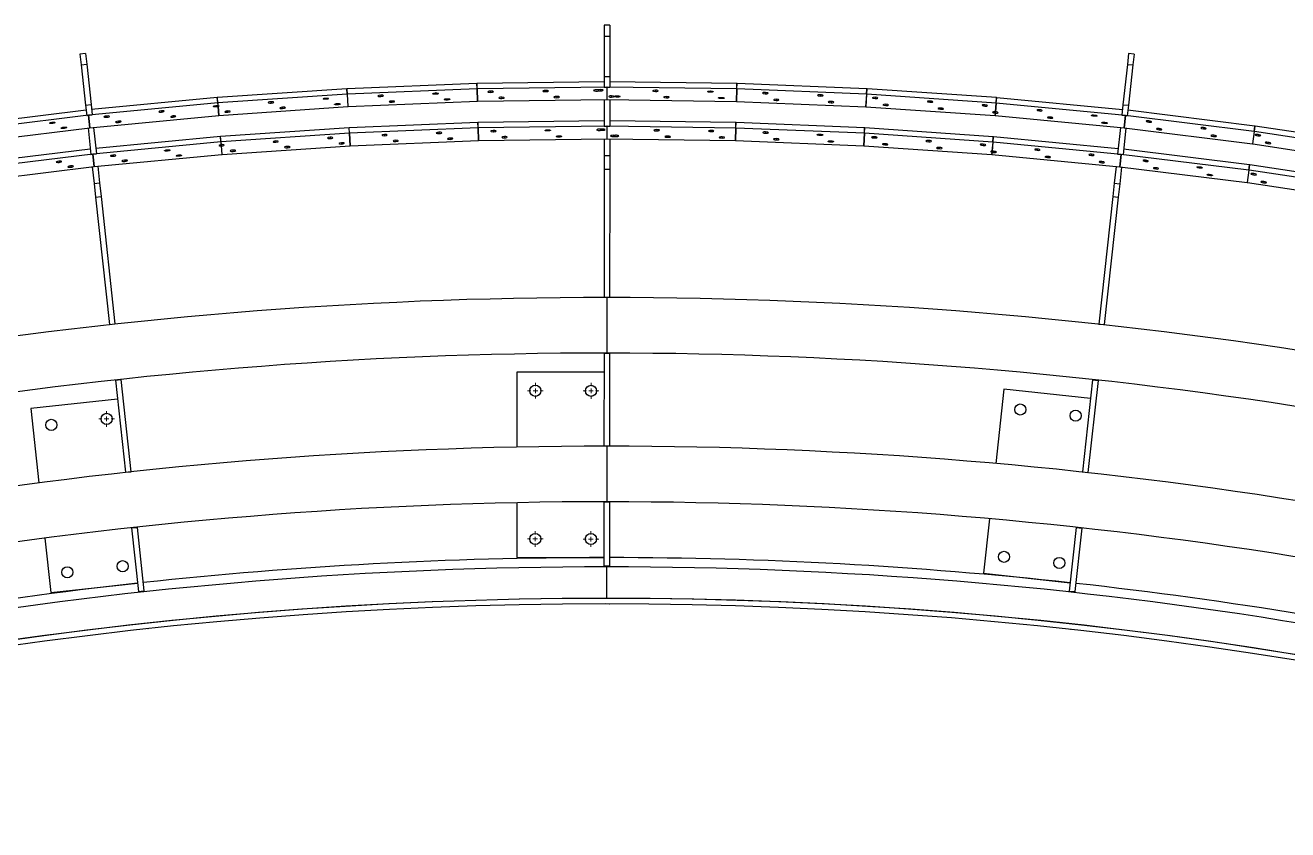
# Model space of a CAD drawing. Header units: millimetres. Extents: x 5046 to 103012, y -15969 to 47766.
# Drawn here: x 72646 to 73327, y 22147 to 22582 of the extents above; entities that cross this region are included whole.
import ezdxf

# ---------------------------------------------------------------- set-up
doc = ezdxf.new("R2010")
doc.units = ezdxf.units.MM
doc.layers.get('0').update_dxf_attribs({"lineweight": 0})

# ---------------------------------------------------------------- blocks, each defined once
blk = doc.blocks.new('SW_CENTERMARKSYMBOL_22')
at = {"color": 0, "linetype": 'Continuous', "lineweight": 18}
for p, q in [((-0.25, 0), (-0.425, 0)), ((0, 0), (-0.125, 0)), ((0, 0.25), (0, 0.425)), ((0, 0), (0, 0.125)), ((0, 0), (0, -0.125)), ((0, 0), (0.125, 0)), ((0.25, 0), (0.425, 0)), ((0, -0.25), (0, -0.425))]:
    blk.add_line(p, q, dxfattribs=at)
blk = doc.blocks.new('SW_CENTERMARKSYMBOL_23')
at = {"color": 0, "linetype": 'Continuous', "lineweight": 18}
for p, q in [((-0.25, 0), (-0.425, 0)), ((0, 0), (-0.125, 0)), ((0, 0.25), (0, 0.425)), ((0, 0), (0, 0.125)), ((0, 0), (0, -0.125)), ((0, 0), (0.125, 0)), ((0.25, 0), (0.425, 0)), ((0, -0.25), (0, -0.425))]:
    blk.add_line(p, q, dxfattribs=at)
blk = doc.blocks.new('SW_CENTERMARKSYMBOL_24')
at = {"color": 0, "linetype": 'Continuous', "lineweight": 18}
for p, q in [((-0.25, 0), (-0.425, 0)), ((0, 0), (-0.125, 0)), ((0, 0.25), (0, 0.425)), ((0, 0), (0, 0.125)), ((0, 0), (0, -0.125)), ((0, 0), (0.125, 0)), ((0.25, 0), (0.425, 0)), ((0, -0.25), (0, -0.425))]:
    blk.add_line(p, q, dxfattribs=at)
blk = doc.blocks.new('SW_CENTERMARKSYMBOL_25')
at = {"color": 0, "linetype": 'Continuous', "lineweight": 18}
for p, q in [((-0.25, 0), (-0.425, 0)), ((0, 0), (-0.125, 0)), ((0, 0.25), (0, 0.425)), ((0, 0), (0, 0.125)), ((0, 0), (0, -0.125)), ((0, 0), (0.125, 0)), ((0.25, 0), (0.425, 0)), ((0, -0.25), (0, -0.425))]:
    blk.add_line(p, q, dxfattribs=at)
blk = doc.blocks.new('SW_CENTERMARKSYMBOL_26')
at = {"color": 0, "linetype": 'Continuous', "lineweight": 18}
for p, q in [((-0.25, 0), (-0.425, 0)), ((0, 0), (-0.125, 0)), ((0, 0.25), (0, 0.425)), ((0, 0), (0, 0.125)), ((0, 0), (0, -0.125)), ((0, 0), (0.125, 0)), ((0.25, 0), (0.425, 0)), ((0, -0.25), (0, -0.425))]:
    blk.add_line(p, q, dxfattribs=at)
blk = doc.blocks.new('B_01')
at = {"color": 7, "linetype": 'Continuous', "lineweight": 25}
for p, q in [((71.776, 39.595), (71.774, 37.403)), ((72.076, 40.177), (71.776, 40.177)), ((71.776, 40.177), (71.776, 39.595)), ((71.776, 39.595), (72.076, 39.595)), ((72.076, 39.595), (72.074, 37.403)), ((72.076, 40.177), (72.076, 39.595)), ((43.795, 38.656), (43.497, 38.623)), ((43.497, 38.623), (43.56, 38.045)), ((43.795, 38.656), (43.858, 38.078)), ((100.056, 38.644), (99.993, 38.067)), ((100.355, 38.611), (100.056, 38.644)), ((100.355, 38.611), (100.291, 38.034)), ((43.56, 38.045), (43.858, 38.078)), ((43.56, 38.045), (43.796, 35.866)), ((43.858, 38.078), (44.095, 35.898)), ((99.993, 38.067), (99.752, 35.887)), ((99.993, 38.067), (100.291, 38.034)), ((100.291, 38.034), (100.051, 35.855)), ((64.904, 37.038), (57.91, 36.753)), ((64.916, 36.746), (64.904, 37.038)), ((71.774, 37.131), (64.918, 37.039)), ((64.922, 36.746), (64.918, 37.039)), ((71.92, 36.841), (64.922, 36.746)), ((71.774, 37.403), (71.773, 36.841)), ((71.773, 36.841), (72.073, 36.841)), ((71.774, 37.403), (72.074, 37.403)), ((71.92, 36.841), (71.92, 36.841)), ((71.92, 36.841), (71.92, 36.166)), ((78.925, 36.744), (71.926, 36.841)), ((71.926, 36.841), (71.926, 36.841)), ((71.926, 36.166), (71.926, 36.841)), ((72.074, 37.403), (72.073, 36.841)), ((78.929, 37.036), (72.074, 37.131)), ((78.925, 36.744), (78.929, 37.036)), ((78.931, 36.743), (78.943, 37.036)), ((85.936, 36.748), (78.943, 37.036)), ((50.899, 36.275), (44.124, 35.627)), ((50.927, 35.984), (50.899, 36.275)), ((57.896, 36.752), (50.913, 36.276)), ((50.933, 35.985), (50.913, 36.276)), ((57.916, 36.461), (50.933, 35.985)), ((56.755, 36.247), (56.76, 36.179)), ((56.756, 36.247), (56.76, 36.18)), ((57.916, 36.461), (57.896, 36.752)), ((57.922, 36.461), (57.91, 36.753)), ((57.916, 36.461), (57.952, 35.787)), ((64.916, 36.746), (57.922, 36.461)), ((57.958, 35.787), (57.922, 36.461)), ((59.714, 36.4), (59.716, 36.332)), ((59.716, 36.4), (59.72, 36.4)), ((59.72, 36.332), (59.716, 36.332)), ((59.718, 36.399), (59.72, 36.332)), ((62.684, 36.521), (62.686, 36.453)), ((62.684, 36.52), (62.687, 36.453)), ((63.293, 36.208), (63.296, 36.14)), ((63.294, 36.207), (63.296, 36.141)), ((64.916, 36.746), (64.934, 36.071)), ((64.94, 36.072), (64.922, 36.746)), ((64.94, 36.072), (71.92, 36.166)), ((65.639, 36.621), (65.64, 36.554)), ((65.644, 36.619), (65.645, 36.554)), ((66.244, 36.292), (66.245, 36.225)), ((66.25, 36.29), (66.251, 36.225)), ((68.606, 36.662), (68.607, 36.594)), ((68.607, 36.662), (68.609, 36.662)), ((68.609, 36.594), (68.607, 36.594)), ((68.608, 36.661), (68.609, 36.594)), ((69.208, 36.332), (69.209, 36.265)), ((69.209, 36.332), (69.211, 36.332)), ((69.211, 36.265), (69.209, 36.265)), ((69.21, 36.332), (69.211, 36.265)), ((71.475, 36.64), (71.475, 36.69)), ((71.572, 36.7), (71.573, 36.633)), ((71.573, 36.7), (71.575, 36.7)), ((71.575, 36.633), (71.573, 36.633)), ((71.574, 36.7), (71.575, 36.633)), ((71.773, 36.164), (71.772, 34.726)), ((71.926, 36.166), (78.906, 36.069)), ((72.073, 36.163), (72.072, 34.726)), ((72.166, 36.364), (72.165, 36.297)), ((72.172, 36.361), (72.171, 36.297)), ((74.534, 36.67), (74.538, 36.67)), ((74.535, 36.67), (74.534, 36.602)), ((74.538, 36.602), (74.534, 36.602)), ((74.539, 36.669), (74.538, 36.602)), ((75.129, 36.324), (75.132, 36.324)), ((75.13, 36.324), (75.129, 36.257)), ((75.132, 36.257), (75.129, 36.257)), ((75.133, 36.322), (75.132, 36.257)), ((77.502, 36.628), (77.501, 36.561)), ((78.092, 36.282), (78.091, 36.215)), ((78.925, 36.744), (78.906, 36.069)), ((78.912, 36.069), (78.931, 36.743)), ((85.924, 36.456), (78.931, 36.743)), ((80.461, 36.545), (80.465, 36.545)), ((80.463, 36.544), (80.461, 36.478)), ((80.465, 36.478), (80.461, 36.478)), ((80.468, 36.542), (80.465, 36.478)), ((81.047, 36.184), (81.051, 36.184)), ((81.049, 36.183), (81.047, 36.116)), ((81.051, 36.116), (81.047, 36.116)), ((81.054, 36.18), (81.051, 36.116)), ((83.426, 36.423), (83.427, 36.423)), ((83.429, 36.422), (83.426, 36.356)), ((83.427, 36.356), (83.426, 36.356)), ((83.43, 36.423), (83.427, 36.356)), ((85.924, 36.456), (85.887, 35.781)), ((85.893, 35.781), (85.93, 36.455)), ((85.924, 36.456), (85.936, 36.748)), ((85.93, 36.455), (85.95, 36.747)), ((92.913, 35.976), (85.93, 36.455)), ((92.933, 36.268), (85.95, 36.747)), ((86.383, 36.288), (86.388, 36.288)), ((86.387, 36.286), (86.383, 36.22)), ((86.388, 36.22), (86.383, 36.22)), ((86.393, 36.283), (86.388, 36.22)), ((92.913, 35.976), (92.933, 36.268)), ((92.919, 35.976), (92.947, 36.267)), ((99.723, 35.616), (92.947, 36.267)), ((43.826, 35.596), (36.971, 34.751)), ((43.796, 35.866), (44.095, 35.898)), ((43.796, 35.866), (43.857, 35.307)), ((50.927, 35.984), (43.959, 35.318)), ((44.095, 35.898), (44.155, 35.339)), ((47.885, 35.559), (47.887, 35.559)), ((47.892, 35.56), (47.899, 35.493)), ((47.894, 35.556), (47.9, 35.493)), ((47.9, 35.493), (47.899, 35.493)), ((50.842, 35.841), (50.848, 35.773)), ((50.917, 35.843), (50.923, 35.785)), ((50.943, 35.79), (50.923, 35.785)), ((50.927, 35.984), (50.939, 35.842)), ((50.945, 35.841), (50.933, 35.985)), ((50.935, 35.843), (50.939, 35.842)), ((50.938, 35.842), (50.943, 35.79)), ((50.939, 35.842), (50.945, 35.841)), ((50.949, 35.792), (50.943, 35.79)), ((50.943, 35.79), (50.982, 35.312)), ((50.945, 35.841), (50.949, 35.792)), ((50.988, 35.312), (50.949, 35.792)), ((50.988, 35.312), (57.952, 35.787)), ((51.463, 35.548), (51.468, 35.481)), ((51.464, 35.548), (51.469, 35.481)), ((51.469, 35.481), (51.468, 35.481)), ((53.8, 36.046), (53.803, 36.046)), ((53.8, 36.046), (53.805, 35.979)), ((53.803, 36.046), (53.807, 35.979)), ((53.807, 35.979), (53.805, 35.979)), ((54.42, 35.75), (54.423, 35.75)), ((54.42, 35.75), (54.425, 35.683)), ((54.423, 35.75), (54.427, 35.683)), ((54.427, 35.683), (54.425, 35.683)), ((57.371, 35.95), (57.376, 35.883)), ((57.372, 35.951), (57.376, 35.883)), ((57.958, 35.787), (64.934, 36.071)), ((60.327, 36.087), (60.329, 36.02)), ((60.329, 36.087), (60.334, 36.088)), ((60.334, 36.02), (60.329, 36.02)), ((60.331, 36.087), (60.334, 36.02)), ((78.912, 36.069), (85.887, 35.781)), ((84.008, 36.062), (84.009, 36.062)), ((84.011, 36.06), (84.008, 35.994)), ((84.009, 35.994), (84.008, 35.994)), ((84.012, 36.062), (84.009, 35.994)), ((85.893, 35.781), (92.858, 35.304)), ((86.96, 35.911), (86.966, 35.91)), ((86.964, 35.909), (86.96, 35.843)), ((86.966, 35.843), (86.96, 35.843)), ((86.97, 35.906), (86.966, 35.843)), ((89.344, 36.086), (89.346, 36.086)), ((89.348, 36.084), (89.344, 36.018)), ((89.346, 36.018), (89.344, 36.018)), ((89.351, 36.086), (89.346, 36.018)), ((89.917, 35.709), (89.919, 35.708)), ((89.922, 35.706), (89.917, 35.641)), ((89.919, 35.641), (89.917, 35.641)), ((89.924, 35.708), (89.919, 35.641)), ((92.308, 35.882), (92.303, 35.815)), ((92.304, 35.814), (92.303, 35.815)), ((92.304, 35.882), (92.305, 35.882)), ((92.309, 35.879), (92.304, 35.814)), ((92.869, 35.437), (92.858, 35.304)), ((92.864, 35.303), (92.875, 35.437)), ((92.869, 35.437), (92.873, 35.505)), ((92.875, 35.437), (92.869, 35.437)), ((92.913, 35.976), (92.874, 35.505)), ((92.874, 35.505), (92.88, 35.504)), ((92.875, 35.437), (92.881, 35.504)), ((92.88, 35.504), (92.919, 35.976)), ((99.887, 35.307), (92.919, 35.976)), ((95.258, 35.613), (95.252, 35.548)), ((95.255, 35.548), (95.252, 35.548)), ((95.253, 35.616), (95.256, 35.616)), ((95.261, 35.611), (95.255, 35.548)), ((99.752, 35.887), (99.691, 35.328)), ((99.752, 35.887), (100.051, 35.855)), ((100.051, 35.855), (99.989, 35.296)), ((106.875, 34.737), (100.021, 35.585)), ((43.954, 35.317), (37.007, 34.461)), ((41.998, 34.941), (42.006, 34.875)), ((41.998, 34.941), (42.006, 34.875)), ((43.857, 35.307), (44.155, 35.339)), ((43.954, 35.317), (44.026, 34.646)), ((43.954, 35.317), (43.954, 35.317)), ((43.959, 35.318), (43.959, 35.318)), ((44.032, 34.647), (43.959, 35.318)), ((44.032, 34.647), (50.982, 35.312)), ((44.94, 35.271), (44.946, 35.21)), ((45.57, 34.997), (45.577, 34.931)), ((48.512, 35.28), (48.513, 35.28)), ((48.519, 35.281), (48.525, 35.214)), ((48.521, 35.277), (48.527, 35.214)), ((48.527, 35.214), (48.525, 35.214)), ((64.96, 34.924), (58.024, 34.642)), ((64.972, 34.632), (64.96, 34.924)), ((71.772, 35.016), (64.974, 34.925)), ((64.978, 34.633), (64.974, 34.925)), ((78.87, 34.922), (72.072, 35.016)), ((78.866, 34.63), (78.87, 34.922)), ((78.872, 34.63), (78.884, 34.922)), ((85.82, 34.636), (78.884, 34.922)), ((92.864, 35.303), (99.813, 34.636)), ((95.822, 35.22), (95.816, 35.156)), ((95.819, 35.155), (95.816, 35.156)), ((95.817, 35.223), (95.82, 35.223)), ((95.826, 35.218), (95.819, 35.155)), ((98.213, 35.331), (98.207, 35.264)), ((98.774, 34.938), (98.767, 34.871)), ((99.691, 35.328), (99.989, 35.296)), ((99.887, 35.307), (99.813, 34.636)), ((99.819, 34.635), (99.893, 35.306)), ((99.887, 35.307), (99.887, 35.307)), ((106.839, 34.447), (99.893, 35.306)), ((99.893, 35.306), (99.893, 35.306)), ((101.157, 35.007), (101.149, 34.946)), ((106.839, 34.447), (106.875, 34.737)), ((106.845, 34.446), (106.889, 34.735)), ((113.809, 33.687), (106.889, 34.735)), ((37.098, 33.792), (44.026, 34.646)), ((42.63, 34.679), (42.638, 34.612)), ((42.63, 34.679), (42.638, 34.612)), ((43.93, 34.634), (44.086, 33.205)), ((44.229, 34.666), (44.384, 33.237)), ((51.07, 34.168), (44.352, 33.525)), ((51.098, 33.877), (51.07, 34.168)), ((58.01, 34.641), (51.084, 34.169)), ((51.104, 33.877), (51.084, 34.169)), ((58.03, 34.349), (51.104, 33.877)), ((56.985, 34.131), (56.99, 34.063)), ((56.986, 34.131), (56.988, 34.131)), ((56.987, 34.131), (56.992, 34.063)), ((56.992, 34.063), (56.99, 34.063)), ((58.03, 34.349), (58.01, 34.641)), ((58.036, 34.35), (58.024, 34.642)), ((58.03, 34.349), (58.066, 33.675)), ((64.972, 34.632), (58.036, 34.35)), ((58.072, 33.676), (58.036, 34.35)), ((59.918, 34.279), (59.921, 34.212)), ((59.92, 34.279), (59.923, 34.212)), ((59.921, 34.279), (59.923, 34.28)), ((59.923, 34.212), (59.921, 34.212)), ((62.855, 34.399), (62.858, 34.332)), ((62.856, 34.399), (62.859, 34.332)), ((62.858, 34.399), (62.859, 34.399)), ((62.859, 34.332), (62.858, 34.332)), ((63.462, 34.086), (63.465, 34.019)), ((63.463, 34.086), (63.466, 34.019)), ((63.465, 34.086), (63.466, 34.086)), ((64.972, 34.632), (64.989, 33.958)), ((71.919, 34.726), (64.978, 34.633)), ((64.996, 33.958), (64.978, 34.633)), ((64.996, 33.958), (71.918, 34.051)), ((65.789, 34.496), (65.79, 34.428)), ((65.79, 34.496), (65.793, 34.496)), ((65.793, 34.429), (65.79, 34.428)), ((65.793, 34.495), (65.793, 34.429)), ((66.393, 34.167), (66.394, 34.099)), ((66.394, 34.167), (66.397, 34.167)), ((66.397, 34.1), (66.394, 34.099)), ((66.397, 34.166), (66.397, 34.1)), ((68.729, 34.536), (68.73, 34.469)), ((69.329, 34.207), (69.33, 34.139)), ((71.598, 34.51), (71.598, 34.569)), ((71.667, 34.575), (71.67, 34.575)), ((71.667, 34.575), (71.667, 34.507)), ((71.67, 34.507), (71.667, 34.507)), ((71.67, 34.574), (71.67, 34.507)), ((71.772, 34.726), (72.072, 34.726)), ((71.919, 34.726), (71.918, 34.051)), ((71.919, 34.726), (71.919, 34.726)), ((71.924, 34.051), (71.925, 34.726)), ((71.924, 34.051), (78.847, 33.955)), ((78.866, 34.63), (71.925, 34.726)), ((71.925, 34.726), (71.925, 34.726)), ((72.26, 34.236), (72.259, 34.169)), ((72.265, 34.233), (72.264, 34.168)), ((72.353, 34.233), (72.352, 34.174)), ((74.603, 34.542), (74.605, 34.542)), ((74.604, 34.542), (74.603, 34.474)), ((74.604, 34.474), (74.603, 34.474)), ((74.605, 34.542), (74.604, 34.474)), ((75.195, 34.196), (75.197, 34.196)), ((75.196, 34.196), (75.195, 34.129)), ((75.197, 34.129), (75.195, 34.129)), ((75.198, 34.196), (75.197, 34.129)), ((77.542, 34.501), (77.543, 34.501)), ((77.542, 34.501), (77.542, 34.433)), ((77.543, 34.433), (77.542, 34.433)), ((77.544, 34.5), (77.543, 34.433)), ((78.13, 34.155), (78.132, 34.155)), ((78.131, 34.155), (78.13, 34.088)), ((78.132, 34.088), (78.13, 34.088)), ((78.133, 34.154), (78.132, 34.088)), ((78.866, 34.63), (78.847, 33.955)), ((78.853, 33.955), (78.872, 34.63)), ((85.808, 34.344), (78.872, 34.63)), ((80.474, 34.417), (80.477, 34.416)), ((80.477, 34.415), (80.474, 34.349)), ((80.477, 34.349), (80.474, 34.349)), ((80.48, 34.414), (80.477, 34.349)), ((81.059, 34.055), (81.062, 34.055)), ((81.062, 34.054), (81.059, 33.987)), ((81.065, 34.055), (81.062, 33.987)), ((83.415, 34.289), (83.412, 34.228)), ((85.808, 34.344), (85.77, 33.67)), ((85.776, 33.67), (85.814, 34.344)), ((85.808, 34.344), (85.82, 34.636)), ((85.814, 34.344), (85.834, 34.635)), ((92.739, 33.869), (85.814, 34.344)), ((92.759, 34.161), (85.834, 34.635)), ((86.342, 34.16), (86.346, 34.16)), ((86.346, 34.158), (86.342, 34.092)), ((86.346, 34.092), (86.342, 34.092)), ((86.35, 34.155), (86.346, 34.092)), ((92.739, 33.869), (92.759, 34.161)), ((92.745, 33.869), (92.773, 34.16)), ((99.491, 33.514), (92.773, 34.16)), ((99.617, 34.655), (99.459, 33.227)), ((99.915, 34.623), (99.757, 33.194)), ((99.819, 34.635), (106.747, 33.778)), ((101.712, 34.599), (101.704, 34.538)), ((104.101, 34.649), (104.093, 34.582)), ((104.094, 34.582), (104.093, 34.582)), ((104.102, 34.646), (104.094, 34.582)), ((104.096, 34.65), (104.097, 34.65)), ((104.652, 34.241), (104.644, 34.174)), ((104.645, 34.174), (104.644, 34.174)), ((104.653, 34.238), (104.645, 34.174)), ((104.647, 34.242), (104.648, 34.242)), ((106.839, 34.447), (106.747, 33.778)), ((106.753, 33.777), (106.845, 34.446)), ((113.765, 33.398), (106.845, 34.446)), ((107.039, 34.279), (107.029, 34.212)), ((107.03, 34.212), (107.029, 34.212)), ((107.04, 34.279), (107.03, 34.212)), ((44.054, 33.494), (37.257, 32.656)), ((51.098, 33.877), (44.188, 33.216)), ((48.198, 33.453), (48.205, 33.386)), ((48.199, 33.453), (48.205, 33.386)), ((51.098, 33.877), (51.11, 33.73)), ((51.116, 33.73), (51.104, 33.877)), ((51.109, 33.729), (51.112, 33.697)), ((51.11, 33.73), (51.116, 33.73)), ((51.112, 33.697), (51.115, 33.663)), ((51.115, 33.663), (51.153, 33.204)), ((51.121, 33.663), (51.115, 33.663)), ((51.117, 33.73), (51.121, 33.663)), ((51.159, 33.204), (51.121, 33.663)), ((51.125, 33.731), (51.129, 33.664)), ((51.159, 33.204), (58.066, 33.675)), ((51.746, 33.435), (51.751, 33.436)), ((51.746, 33.435), (51.751, 33.368)), ((54.058, 33.932), (54.059, 33.932)), ((54.058, 33.932), (54.063, 33.865)), ((54.059, 33.932), (54.064, 33.865)), ((54.064, 33.865), (54.063, 33.865)), ((54.676, 33.636), (54.677, 33.636)), ((54.676, 33.636), (54.681, 33.568)), ((54.677, 33.636), (54.682, 33.569)), ((54.682, 33.569), (54.681, 33.568)), ((57.599, 33.834), (57.604, 33.767)), ((57.6, 33.834), (57.602, 33.834)), ((57.602, 33.834), (57.606, 33.767)), ((57.606, 33.767), (57.604, 33.767)), ((58.072, 33.676), (64.989, 33.958)), ((60.529, 33.967), (60.532, 33.899)), ((60.531, 33.967), (60.534, 33.899)), ((60.532, 33.967), (60.534, 33.967)), ((60.534, 33.899), (60.532, 33.899)), ((63.466, 34.019), (63.465, 34.019)), ((71.771, 34.049), (71.77, 33.142)), ((72.071, 34.049), (72.07, 33.141)), ((78.853, 33.955), (85.77, 33.67)), ((81.062, 33.987), (81.059, 33.987)), ((83.995, 33.927), (83.993, 33.867)), ((85.776, 33.67), (92.683, 33.196)), ((86.918, 33.783), (86.922, 33.782)), ((86.922, 33.782), (86.918, 33.715)), ((86.922, 33.715), (86.918, 33.715)), ((86.926, 33.778), (86.922, 33.715)), ((89.275, 33.96), (89.277, 33.96)), ((89.28, 33.96), (89.275, 33.892)), ((89.276, 33.892), (89.275, 33.892)), ((89.281, 33.957), (89.276, 33.892)), ((89.847, 33.582), (89.849, 33.582)), ((89.852, 33.582), (89.847, 33.515)), ((89.848, 33.515), (89.847, 33.515)), ((89.853, 33.58), (89.848, 33.515)), ((92.207, 33.758), (92.209, 33.758)), ((92.211, 33.758), (92.207, 33.691)), ((92.209, 33.69), (92.207, 33.691)), ((92.213, 33.751), (92.209, 33.69)), ((92.699, 33.381), (92.689, 33.38)), ((92.694, 33.324), (92.698, 33.381)), ((92.739, 33.869), (92.699, 33.381)), ((92.699, 33.381), (92.705, 33.382)), ((92.7, 33.322), (92.706, 33.382)), ((92.705, 33.382), (92.745, 33.869)), ((99.655, 33.205), (92.745, 33.869)), ((92.769, 33.312), (92.775, 33.379)), ((95.134, 33.49), (95.128, 33.425)), ((95.13, 33.425), (95.128, 33.425)), ((95.129, 33.493), (95.132, 33.493)), ((95.137, 33.489), (95.13, 33.425)), ((106.586, 32.642), (99.789, 33.483)), ((106.753, 33.777), (113.655, 32.732)), ((107.584, 33.856), (107.574, 33.789)), ((107.575, 33.789), (107.574, 33.789)), ((107.585, 33.856), (107.575, 33.789)), ((44.182, 33.215), (37.292, 32.366)), ((42.357, 32.843), (42.359, 32.844)), ((42.361, 32.844), (42.37, 32.777)), ((42.364, 32.841), (42.371, 32.777)), ((42.371, 32.777), (42.37, 32.777)), ((44.086, 33.205), (44.384, 33.237)), ((44.182, 33.215), (44.255, 32.544)), ((44.182, 33.215), (44.182, 33.215)), ((44.261, 32.545), (44.188, 33.216)), ((44.188, 33.216), (44.188, 33.216)), ((44.261, 32.545), (51.153, 33.204)), ((45.272, 33.172), (45.274, 33.173)), ((45.278, 33.17), (45.284, 33.106)), ((45.281, 33.169), (45.287, 33.106)), ((45.287, 33.106), (45.284, 33.106)), ((45.9, 32.894), (45.902, 32.894)), ((45.906, 32.892), (45.912, 32.827)), ((45.909, 32.891), (45.915, 32.827)), ((45.915, 32.827), (45.912, 32.827)), ((48.823, 33.173), (48.829, 33.106)), ((48.823, 33.173), (48.83, 33.106)), ((71.77, 33.142), (72.07, 33.141)), ((71.77, 33.142), (71.77, 32.411)), ((72.07, 33.141), (72.07, 32.411)), ((92.694, 33.324), (92.683, 33.196)), ((92.689, 33.196), (92.7, 33.322)), ((92.689, 33.196), (99.581, 32.534)), ((92.7, 33.322), (92.694, 33.324)), ((95.697, 33.098), (95.691, 33.032)), ((95.694, 33.032), (95.691, 33.032)), ((95.692, 33.1), (95.695, 33.1)), ((95.7, 33.096), (95.694, 33.032)), ((98.062, 33.211), (98.055, 33.144)), ((98.056, 33.144), (98.055, 33.144)), ((98.056, 33.212), (98.057, 33.212)), ((98.062, 33.211), (98.056, 33.144)), ((98.621, 32.818), (98.614, 32.751)), ((98.615, 32.751), (98.614, 32.751)), ((98.615, 32.819), (98.616, 32.819)), ((98.621, 32.815), (98.615, 32.751)), ((99.459, 33.227), (99.757, 33.194)), ((99.655, 33.205), (99.581, 32.534)), ((99.587, 32.533), (99.661, 33.204)), ((99.655, 33.205), (99.655, 33.205)), ((106.55, 32.352), (99.661, 33.204)), ((99.661, 33.204), (99.661, 33.204)), ((100.977, 32.892), (100.969, 32.828)), ((100.973, 32.827), (100.969, 32.828)), ((100.972, 32.895), (100.976, 32.895)), ((100.981, 32.89), (100.973, 32.827)), ((37.384, 31.697), (44.255, 32.544)), ((42.987, 32.581), (42.989, 32.581)), ((42.991, 32.581), (43, 32.514)), ((42.994, 32.579), (43.002, 32.515)), ((43.002, 32.515), (43, 32.514)), ((44.159, 32.532), (44.257, 31.629)), ((44.457, 32.563), (44.555, 31.662)), ((71.77, 32.411), (71.764, 25.493)), ((71.77, 32.411), (72.07, 32.411)), ((72.07, 32.411), (72.064, 25.493)), ((99.385, 32.553), (99.285, 31.651)), ((99.683, 32.521), (99.584, 31.619)), ((99.587, 32.533), (106.458, 31.683)), ((101.531, 32.484), (101.523, 32.419)), ((101.527, 32.419), (101.523, 32.419)), ((101.526, 32.487), (101.529, 32.487)), ((101.534, 32.482), (101.527, 32.419)), ((103.895, 32.534), (103.886, 32.467)), ((103.895, 32.534), (103.887, 32.467)), ((104.444, 32.126), (104.436, 32.059)), ((104.445, 32.126), (104.437, 32.059)), ((106.55, 32.352), (106.458, 31.683)), ((106.464, 31.683), (106.556, 32.351)), ((106.55, 32.352), (106.586, 32.642)), ((106.556, 32.351), (106.6, 32.64)), ((113.419, 31.312), (106.556, 32.351)), ((113.463, 31.601), (106.6, 32.64)), ((106.806, 32.166), (106.795, 32.1)), ((44.257, 31.629), (44.555, 31.662)), ((44.257, 31.629), (44.336, 30.903)), ((44.555, 31.662), (44.634, 30.935)), ((99.285, 31.651), (99.205, 30.925)), ((99.285, 31.651), (99.584, 31.619)), ((99.584, 31.619), (99.504, 30.892)), ((106.464, 31.683), (113.309, 30.646)), ((107.35, 31.743), (107.339, 31.676)), ((44.336, 30.903), (44.634, 30.935)), ((44.336, 30.903), (45.083, 24.025)), ((44.634, 30.935), (45.381, 24.058)), ((99.205, 30.925), (98.447, 24.049)), ((99.504, 30.892), (98.746, 24.016)), ((99.205, 30.925), (99.504, 30.892)), ((71.764, 25.493), (72.064, 25.493)), ((71.764, 25.493), (71.764, 25.48)), ((71.914, 25.48), (71.912, 22.48)), ((72.064, 25.493), (72.064, 25.48)), ((45.083, 24.025), (45.381, 24.058)), ((45.083, 24.025), (45.084, 24.013)), ((45.381, 24.058), (45.382, 24.045)), ((98.447, 24.049), (98.446, 24.036)), ((98.447, 24.049), (98.746, 24.016)), ((98.746, 24.016), (98.744, 24.003)), ((71.762, 22.48), (71.762, 22.468)), ((72.062, 22.48), (72.062, 22.468)), ((71.762, 22.468), (71.758, 17.468)), ((71.762, 22.468), (72.062, 22.468)), ((72.062, 22.468), (72.058, 17.468)), ((67.061, 21.447), (67.058, 17.406)), ((71.761, 21.443), (67.061, 21.447)), ((45.408, 21.03), (45.41, 21.018)), ((45.41, 21.018), (45.708, 21.05)), ((45.41, 21.018), (45.95, 16.047)), ((45.707, 21.063), (45.708, 21.05)), ((45.708, 21.05), (46.248, 16.08)), ((93.332, 20.538), (92.889, 16.522)), ((98.004, 20.023), (93.332, 20.538)), ((98.116, 21.042), (97.568, 16.072)), ((98.414, 21.009), (97.866, 16.039)), ((98.117, 21.054), (98.116, 21.042)), ((98.116, 21.042), (98.414, 21.009)), ((98.415, 21.022), (98.414, 21.009)), ((45.52, 19.999), (40.848, 19.491)), ((40.848, 19.491), (41.284, 15.475)), ((71.758, 17.468), (72.058, 17.468)), ((71.758, 17.468), (71.758, 17.455)), ((71.908, 17.455), (71.906, 14.455)), ((72.058, 17.468), (72.058, 17.455)), ((45.95, 16.047), (46.248, 16.08)), ((45.95, 16.047), (45.951, 16.035)), ((46.248, 16.08), (46.249, 16.067)), ((97.568, 16.072), (97.567, 16.059)), ((97.568, 16.072), (97.866, 16.039)), ((97.866, 16.039), (97.865, 16.027)), ((67.056, 14.406), (67.053, 11.447)), ((71.756, 14.443), (71.753, 10.993)), ((71.756, 14.455), (71.756, 14.443)), ((71.756, 14.443), (72.056, 14.443)), ((72.056, 14.443), (72.053, 10.993)), ((72.056, 14.455), (72.056, 14.443)), ((46.275, 13.052), (46.276, 13.04)), ((46.276, 13.04), (46.575, 13.072)), ((46.276, 13.04), (46.649, 9.61)), ((46.573, 13.085), (46.575, 13.072)), ((46.575, 13.072), (46.947, 9.643)), ((92.56, 13.54), (92.236, 10.598)), ((97.237, 13.065), (96.859, 9.636)), ((97.535, 13.032), (97.157, 9.603)), ((97.238, 13.078), (97.237, 13.065)), ((97.237, 13.065), (97.535, 13.032)), ((97.536, 13.045), (97.535, 13.032)), ((41.608, 12.492), (41.928, 9.55)), ((67.053, 11.447), (71.753, 11.443)), ((71.753, 10.993), (72.053, 10.993)), ((71.753, 10.993), (71.753, 10.943)), ((71.903, 10.943), (71.902, 9.243)), ((72.053, 10.993), (72.053, 10.943)), ((92.236, 10.598), (96.908, 10.083)), ((41.928, 9.55), (46.601, 10.058)), ((46.649, 9.61), (46.947, 9.643)), ((46.649, 9.61), (46.655, 9.56)), ((46.947, 9.643), (46.953, 9.593)), ((96.859, 9.636), (96.853, 9.586)), ((96.859, 9.636), (97.157, 9.603)), ((97.157, 9.603), (97.151, 9.554))]:
    blk.add_line(p, q, dxfattribs=at)
at = {"color": 7, "linetype": 'Continuous', "lineweight": 25, "flags": 128}
for points in [[(56.76, 36.179), (56.709, 36.178), (56.664, 36.181), (56.63, 36.188), (56.613, 36.198), (56.613, 36.21), (56.63, 36.222), (56.664, 36.233), (56.709, 36.242), (56.76, 36.247)], [(56.76, 36.247), (56.812, 36.248), (56.857, 36.245), (56.89, 36.239), (56.908, 36.229), (56.908, 36.217), (56.89, 36.205), (56.857, 36.194), (56.812, 36.185), (56.76, 36.18)], [(62.686, 36.453), (62.634, 36.453), (62.588, 36.457), (62.553, 36.464), (62.534, 36.475), (62.534, 36.487), (62.551, 36.498), (62.584, 36.509), (62.63, 36.517), (62.682, 36.521)], [(62.682, 36.521), (62.733, 36.521), (62.778, 36.517), (62.811, 36.509), (62.829, 36.499), (62.83, 36.487), (62.814, 36.476), (62.781, 36.465), (62.737, 36.458), (62.687, 36.453)], [(63.296, 36.14), (63.244, 36.14), (63.197, 36.144), (63.163, 36.152), (63.144, 36.162), (63.143, 36.174), (63.16, 36.186), (63.194, 36.196), (63.239, 36.204), (63.291, 36.208)], [(63.291, 36.208), (63.342, 36.208), (63.387, 36.204), (63.42, 36.196), (63.439, 36.186), (63.439, 36.175), (63.423, 36.163), (63.391, 36.153), (63.347, 36.145), (63.296, 36.141)], [(72.485, 36.366), (72.536, 36.363), (72.582, 36.357), (72.615, 36.347), (72.633, 36.336), (72.633, 36.324), (72.615, 36.314), (72.582, 36.305), (72.536, 36.3), (72.485, 36.299), (72.434, 36.301), (72.389, 36.308), (72.355, 36.317), (72.337, 36.328), (72.337, 36.34), (72.355, 36.351), (72.389, 36.359), (72.434, 36.365), (72.485, 36.366)], [(77.501, 36.561), (77.45, 36.564), (77.405, 36.57), (77.371, 36.58), (77.354, 36.591), (77.354, 36.603), (77.373, 36.613), (77.407, 36.622), (77.452, 36.627), (77.504, 36.628)], [(77.504, 36.628), (77.555, 36.625), (77.599, 36.619), (77.632, 36.609), (77.65, 36.598), (77.649, 36.586), (77.631, 36.576), (77.598, 36.567), (77.552, 36.562), (77.501, 36.561)], [(78.091, 36.215), (78.04, 36.218), (77.995, 36.224), (77.961, 36.234), (77.944, 36.245), (77.944, 36.257), (77.963, 36.268), (77.997, 36.276), (78.042, 36.281), (78.094, 36.283)], [(78.094, 36.283), (78.145, 36.28), (78.19, 36.273), (78.223, 36.264), (78.24, 36.252), (78.24, 36.241), (78.221, 36.23), (78.188, 36.222), (78.143, 36.216), (78.091, 36.215)], [(50.848, 35.773), (50.791, 35.771), (50.742, 35.773), (50.708, 35.781), (50.696, 35.793), (50.706, 35.807), (50.738, 35.821), (50.786, 35.833), (50.844, 35.841)], [(50.844, 35.841), (50.897, 35.844), (50.935, 35.843)], [(50.923, 35.785), (50.882, 35.778), (50.848, 35.773)], [(50.945, 35.841), (50.984, 35.831), (50.994, 35.817), (50.98, 35.804), (50.949, 35.792)], [(57.376, 35.883), (57.325, 35.882), (57.28, 35.885), (57.246, 35.892), (57.229, 35.902), (57.229, 35.913), (57.246, 35.925), (57.28, 35.937), (57.325, 35.945), (57.376, 35.951)], [(57.377, 35.951), (57.428, 35.952), (57.473, 35.949), (57.506, 35.942), (57.524, 35.932), (57.524, 35.921), (57.506, 35.908), (57.473, 35.897), (57.428, 35.889), (57.377, 35.883)], [(92.874, 35.505), (92.817, 35.506), (92.769, 35.502), (92.736, 35.493), (92.723, 35.481), (92.733, 35.468), (92.765, 35.455), (92.812, 35.444), (92.869, 35.437)], [(92.875, 35.437), (92.931, 35.434), (92.978, 35.437), (93.01, 35.445), (93.022, 35.457), (93.012, 35.47), (92.982, 35.484), (92.936, 35.496), (92.88, 35.504)], [(42.006, 34.875), (41.954, 34.87), (41.908, 34.87), (41.873, 34.874), (41.853, 34.883), (41.85, 34.894), (41.865, 34.907), (41.897, 34.921), (41.94, 34.932), (41.99, 34.941)], [(41.99, 34.941), (41.99, 34.941), (41.991, 34.941), (41.991, 34.941), (41.991, 34.941), (41.991, 34.941), (41.991, 34.941), (41.991, 34.941), (41.991, 34.941)], [(41.991, 34.941), (42.042, 34.945), (42.088, 34.945), (42.123, 34.941), (42.144, 34.932), (42.146, 34.921), (42.131, 34.908), (42.1, 34.895), (42.056, 34.883), (42.006, 34.875)], [(42.006, 34.875), (42.006, 34.875), (42.006, 34.875), (42.006, 34.875), (42.006, 34.875), (42.006, 34.875), (42.006, 34.875), (42.006, 34.875), (42.006, 34.875)], [(98.207, 35.264), (98.156, 35.271), (98.111, 35.281), (98.077, 35.293), (98.06, 35.306), (98.06, 35.318), (98.077, 35.327), (98.111, 35.333), (98.156, 35.335), (98.207, 35.332)], [(98.207, 35.332), (98.258, 35.325), (98.303, 35.315), (98.336, 35.303), (98.354, 35.291), (98.354, 35.279), (98.336, 35.27), (98.303, 35.264), (98.258, 35.262), (98.207, 35.264)], [(98.767, 34.871), (98.716, 34.878), (98.671, 34.888), (98.638, 34.9), (98.62, 34.913), (98.62, 34.925), (98.638, 34.934), (98.671, 34.94), (98.716, 34.942), (98.767, 34.939)], [(98.767, 34.939), (98.818, 34.933), (98.863, 34.923), (98.897, 34.911), (98.914, 34.898), (98.914, 34.886), (98.897, 34.877), (98.863, 34.871), (98.818, 34.869), (98.767, 34.871)], [(42.638, 34.612), (42.587, 34.608), (42.541, 34.608), (42.506, 34.612), (42.485, 34.621), (42.483, 34.632), (42.498, 34.645), (42.529, 34.659), (42.572, 34.67), (42.623, 34.679)], [(42.623, 34.679), (42.674, 34.683), (42.721, 34.683), (42.756, 34.679), (42.776, 34.67), (42.779, 34.659), (42.763, 34.646), (42.732, 34.633), (42.689, 34.621), (42.638, 34.612)], [(42.623, 34.679), (42.623, 34.679), (42.623, 34.679), (42.623, 34.679), (42.623, 34.679), (42.623, 34.679), (42.623, 34.679), (42.623, 34.679), (42.623, 34.679)], [(42.638, 34.612), (42.638, 34.612), (42.638, 34.612), (42.638, 34.612), (42.638, 34.612), (42.638, 34.612), (42.638, 34.612), (42.638, 34.612), (42.638, 34.612)], [(68.73, 34.469), (68.679, 34.47), (68.634, 34.475), (68.6, 34.484), (68.582, 34.495), (68.582, 34.506), (68.6, 34.518), (68.634, 34.527), (68.679, 34.534), (68.73, 34.536)], [(68.73, 34.536), (68.782, 34.535), (68.827, 34.53), (68.86, 34.521), (68.878, 34.51), (68.878, 34.498), (68.86, 34.487), (68.827, 34.478), (68.782, 34.471), (68.73, 34.469)], [(69.33, 34.139), (69.279, 34.141), (69.234, 34.146), (69.2, 34.154), (69.183, 34.165), (69.183, 34.177), (69.2, 34.188), (69.234, 34.198), (69.279, 34.204), (69.33, 34.207)], [(69.33, 34.207), (69.382, 34.205), (69.427, 34.2), (69.46, 34.192), (69.478, 34.181), (69.478, 34.169), (69.46, 34.158), (69.427, 34.148), (69.382, 34.142), (69.33, 34.139)], [(83.412, 34.228), (83.361, 34.232), (83.316, 34.24), (83.282, 34.25), (83.265, 34.262), (83.265, 34.274), (83.282, 34.284), (83.316, 34.292), (83.361, 34.296), (83.412, 34.296)], [(83.412, 34.296), (83.464, 34.292), (83.509, 34.284), (83.542, 34.274), (83.56, 34.262), (83.56, 34.25), (83.542, 34.24), (83.509, 34.232), (83.464, 34.228), (83.412, 34.228)], [(48.205, 33.386), (48.154, 33.383), (48.11, 33.385), (48.076, 33.391), (48.058, 33.4), (48.057, 33.411), (48.074, 33.424), (48.107, 33.436), (48.151, 33.446), (48.201, 33.453)], [(48.201, 33.453), (48.253, 33.456), (48.299, 33.454), (48.333, 33.449), (48.352, 33.439), (48.353, 33.427), (48.335, 33.415), (48.302, 33.402), (48.257, 33.392), (48.205, 33.386)], [(83.993, 33.867), (83.942, 33.871), (83.896, 33.878), (83.863, 33.889), (83.845, 33.9), (83.845, 33.912), (83.863, 33.922), (83.896, 33.93), (83.942, 33.934), (83.993, 33.934)], [(83.993, 33.934), (84.044, 33.93), (84.089, 33.923), (84.123, 33.912), (84.141, 33.901), (84.141, 33.889), (84.123, 33.878), (84.089, 33.871), (84.044, 33.867), (83.993, 33.867)], [(92.689, 33.38), (92.651, 33.374), (92.629, 33.364), (92.627, 33.352), (92.649, 33.337), (92.694, 33.324)], [(92.775, 33.379), (92.735, 33.382), (92.705, 33.382)], [(92.769, 33.312), (92.827, 33.308), (92.877, 33.311), (92.911, 33.319), (92.924, 33.331), (92.914, 33.345), (92.881, 33.359), (92.833, 33.371), (92.775, 33.379)], [(48.829, 33.106), (48.778, 33.104), (48.734, 33.105), (48.7, 33.111), (48.682, 33.12), (48.682, 33.132), (48.698, 33.145), (48.731, 33.157), (48.775, 33.167), (48.825, 33.174)], [(48.826, 33.174), (48.877, 33.177), (48.923, 33.175), (48.958, 33.169), (48.976, 33.16), (48.977, 33.148), (48.96, 33.135), (48.926, 33.123), (48.881, 33.113), (48.83, 33.106)], [(92.7, 33.322), (92.738, 33.315), (92.769, 33.312)], [(103.886, 32.467), (103.835, 32.476), (103.79, 32.487), (103.758, 32.5), (103.742, 32.514), (103.744, 32.525), (103.763, 32.534), (103.799, 32.539), (103.845, 32.539), (103.897, 32.534)], [(103.897, 32.534), (103.947, 32.526), (103.99, 32.514), (104.021, 32.501), (104.037, 32.488), (104.035, 32.477), (104.016, 32.468), (103.982, 32.464), (103.937, 32.463), (103.887, 32.467)], [(104.436, 32.059), (104.385, 32.068), (104.34, 32.079), (104.308, 32.092), (104.292, 32.106), (104.293, 32.117), (104.313, 32.126), (104.348, 32.131), (104.395, 32.131), (104.447, 32.126)], [(104.447, 32.126), (104.497, 32.118), (104.54, 32.106), (104.571, 32.093), (104.587, 32.08), (104.585, 32.069), (104.566, 32.06), (104.532, 32.056), (104.487, 32.055), (104.437, 32.059)]]:
    blk.add_lwpolyline(points, dxfattribs=at)
at = {"color": 7, "linetype": 'Continuous', "lineweight": 25}
for centre in [(68.061, 20.446), (71.061, 20.443), (44.932, 18.929), (94.216, 19.435), (97.198, 19.106), (41.95, 18.605), (68.054, 12.446), (71.054, 12.443), (93.34, 11.483), (42.814, 10.652), (45.797, 10.976), (96.322, 11.154)]:
    blk.add_circle(centre, 0.3, dxfattribs=at)
for centre, radius, start, end in [((56.804, 35.582), 0.667, 93.70157, 93.74924), ((56.717, 36.845), 0.667, 273.70157, 273.74924), ((62.708, 35.855), 0.667, 92.21668, 92.27583), ((62.656, 37.119), 0.666, 272.62812, 272.68729), ((63.317, 35.542), 0.667, 92.21668, 92.27583), ((63.265, 36.806), 0.666, 272.62812, 272.68729), ((57.42, 35.286), 0.667, 93.70157, 93.74924), ((57.333, 36.548), 0.667, 273.70157, 273.74924), ((48.266, 32.789), 0.667, 95.52758, 95.56549), ((48.145, 34.049), 0.666, 275.18648, 275.22441), ((48.89, 32.51), 0.667, 95.52758, 95.56549), ((48.769, 33.77), 0.666, 275.18648, 275.22441), ((103.967, 33.129), 0.667, 263.06818, 263.10744), ((103.812, 31.873), 0.666, 82.64412, 82.68339), ((104.517, 32.721), 0.667, 263.06818, 263.10744), ((104.362, 31.465), 0.666, 82.64412, 82.68339), ((71.872, -219.756), 245.236, 89.99017, 108.79386), ((71.872, -219.756), 245.236, 71.21724, 89.99017), ((71.872, -219.756), 242.236, 89.9906, 108.79386), ((71.872, -219.756), 242.236, 71.21724, 89.9906), ((71.872, -219.756), 237.211, 89.99135, 108.79386), ((71.872, -219.756), 237.211, 71.21724, 89.99135), ((71.872, -219.756), 234.211, 89.99182, 108.79386), ((71.872, -219.756), 234.211, 71.21724, 89.99182), ((71.872, -219.756), 230.698, 89.99238, 108.79386), ((71.872, -219.756), 231.198, 90.02947, 96.20108), ((71.872, -219.756), 230.698, 71.21724, 89.99238), ((71.872, -219.756), 231.198, 83.78351, 89.95512), ((71.872, -219.756), 231.198, 96.27543, 102.44704), ((71.872, -219.756), 231.198, 77.53755, 83.70916), ((71.872, -219.756), 228.998, 71.21724, 108.79386), ((71.872, -219.756), 228.998, 89.99265, 108.79386), ((71.872, -219.756), 228.698, 71.21724, 108.79386), ((71.872, -219.756), 228.998, 71.21724, 89.99265)]:
    blk.add_arc(centre, radius, start, end, dxfattribs=at)
for centre, major_axis, ratio, start_param, end_param in [((64.925, 36.514), (0.526, 0.014), 0.996711, 1.558089, 1.584691), ((71.923, 36.608), (0, 0.232), 0.974356, 6.270426, 6.297027), ((78.922, 36.511), (0.526, -0.015), 0.99671, 1.557984, 1.584585), ((50.949, 35.753), (0.525, 0.043), 0.996711, 1.558193, 1.584795), ((57.932, 36.229), (0.526, 0.028), 0.996711, 1.558142, 1.584743), ((57.932, 36.229), (-0.012, 0.232), 0.974358, 6.270531, 6.297132), ((59.716, 36.366), (0.15, 0.006), 0.224966, 1.561616, 4.703207), ((59.72, 36.366), (0.15, 0.006), 0.224966, 4.703208, 7.8448), ((64.925, 36.514), (-0.006, 0.232), 0.974357, 6.270478, 6.29708), ((65.64, 36.587), (0.15, 0.002), 0.224955, 1.567767, 4.70936), ((65.645, 36.587), (0.15, 0.002), 0.224955, 1.567767, 1.60309), ((65.64, 36.587), (0.15, 0.002), 0.224955, 4.70936, 4.744682), ((65.645, 36.587), (0.15, 0.002), 0.224955, 4.70936, 7.850952), ((66.245, 36.258), (0.15, 0.002), 0.224955, 1.567767, 4.70936), ((66.251, 36.259), (0.15, 0.002), 0.224955, 1.567767, 1.60309), ((66.245, 36.258), (0.15, 0.002), 0.224955, 4.70936, 4.744682), ((66.251, 36.259), (0.15, 0.002), 0.224955, 4.70936, 7.850952), ((68.607, 36.628), (0.15, 0.002), 0.224986, 1.567769, 4.709362), ((68.609, 36.628), (0.15, 0.002), 0.224986, 4.709362, 7.850954), ((69.209, 36.299), (0.15, 0.002), 0.224986, 1.567769, 4.709362), ((69.211, 36.299), (0.15, 0.002), 0.224986, 4.709362, 7.850954), ((71.353, 36.658), (0.15, 0.002), 0.224911, 0.857343, 5.664233), ((71.573, 36.667), (0.15, 0.002), 0.224988, 1.56777, 2.522676), ((71.573, 36.667), (0.15, 0.002), 0.224988, 3.998981, 4.709362), ((71.575, 36.667), (0.15, 0.002), 0.224988, 4.709362, 7.850955), ((71.923, 35.933), (0, 0.232), 0.974356, 6.270426, 6.297027), ((72.165, 36.331), (0.15, -0.002), 0.22494, 1.573912, 4.715505), ((72.171, 36.331), (0.15, -0.002), 0.22494, 1.573912, 1.617498), ((72.165, 36.331), (0.15, -0.002), 0.22494, 4.715505, 4.759091), ((72.171, 36.331), (0.15, -0.002), 0.22494, 4.715505, 7.857097), ((74.534, 36.636), (0.15, -0.002), 0.224981, 1.573913, 4.715505), ((74.538, 36.636), (0.15, -0.002), 0.224981, 4.715505, 7.857098), ((75.129, 36.291), (0.15, -0.002), 0.224981, 1.573913, 4.715505), ((75.132, 36.291), (0.15, -0.002), 0.224981, 4.715505, 7.857098), ((78.922, 36.511), (0.007, 0.232), 0.974355, 6.270373, 6.296974), ((80.461, 36.512), (0.15, -0.006), 0.224972, 1.580057, 4.721649), ((80.465, 36.511), (0.15, -0.006), 0.224972, 4.721649, 7.863242), ((81.047, 36.15), (0.15, -0.006), 0.224972, 1.580057, 4.721649), ((81.051, 36.15), (0.15, -0.006), 0.224972, 4.721649, 7.863242), ((83.426, 36.39), (0.15, -0.006), 0.224995, 1.58006, 4.721652), ((83.427, 36.39), (0.15, -0.006), 0.224995, 4.721652, 7.863245), ((85.915, 36.223), (0.013, 0.232), 0.974355, 6.270319, 6.296921), ((85.915, 36.223), (0.526, -0.029), 0.99671, 1.55793, 1.584532), ((86.383, 36.254), (0.15, -0.01), 0.224959, 1.586207, 4.727799), ((86.388, 36.254), (0.15, -0.01), 0.224959, 4.7278, 7.869391), ((92.897, 35.745), (0.525, -0.043), 0.99671, 1.557876, 1.584478), ((47.893, 35.526), (0.149, 0.014), 0.224975, 1.598675, 4.731768), ((47.894, 35.526), (0.149, 0.014), 0.224975, 4.731768, 7.88186), ((50.949, 35.753), (-0.019, 0.232), 0.974359, 6.270582, 6.297184), ((51.463, 35.514), (0.15, 0.01), 0.224935, 1.555435, 4.729546), ((51.469, 35.515), (0.15, 0.01), 0.224935, 1.555432, 1.596655), ((51.469, 35.515), (0.15, 0.01), 0.224935, 4.697028, 7.838617), ((53.8, 36.012), (0.15, 0.01), 0.224973, 1.55545, 4.729341), ((53.803, 36.012), (0.15, 0.01), 0.224973, 4.729342, 7.838635), ((54.42, 35.716), (0.15, 0.01), 0.224973, 1.55545, 4.729341), ((54.423, 35.717), (0.15, 0.01), 0.224973, 4.729342, 7.838635), ((57.968, 35.555), (-0.012, 0.232), 0.974358, 6.270531, 6.297132), ((60.329, 36.054), (0.15, 0.006), 0.224966, 1.561616, 4.703207), ((60.334, 36.054), (0.15, 0.006), 0.224966, 4.703208, 7.8448), ((64.943, 35.839), (-0.006, 0.232), 0.974357, 6.270478, 6.29708), ((78.903, 35.836), (0.007, 0.232), 0.974355, 6.270373, 6.296974), ((84.008, 36.028), (0.15, -0.006), 0.224995, 1.58006, 4.721652), ((84.009, 36.028), (0.15, -0.006), 0.224995, 4.721652, 7.863245), ((85.877, 35.549), (0.013, 0.232), 0.974355, 6.270319, 6.296921), ((86.96, 35.877), (0.15, -0.01), 0.224959, 1.586207, 4.727799), ((86.966, 35.877), (0.15, -0.01), 0.224959, 4.7278, 7.869391), ((89.344, 36.052), (0.15, -0.01), 0.224992, 1.586215, 4.727555), ((89.346, 36.052), (0.15, -0.01), 0.224992, 4.727556, 7.869399), ((89.917, 35.675), (0.15, -0.01), 0.224992, 1.586215, 4.727555), ((89.919, 35.675), (0.15, -0.01), 0.224992, 4.727556, 7.869399), ((92.303, 35.848), (0.15, -0.01), 0.224997, 1.580931, 4.727818), ((92.304, 35.848), (0.15, -0.01), 0.224997, 4.727818, 7.864116), ((92.897, 35.745), (0.019, 0.232), 0.974354, 6.270265, 6.296867), ((95.253, 35.582), (0.149, -0.014), 0.224986, 1.592384, 4.727515), ((95.256, 35.582), (0.149, -0.014), 0.224986, 4.727516, 7.875565), ((43.982, 35.087), (-0.025, 0.231), 0.97436, 6.270634, 6.297235), ((44.939, 35.243), (0.149, 0.014), 0.224948, 1.563237, 4.742328), ((44.943, 35.243), (0.149, 0.014), 0.224948, 4.709393, 7.879363), ((45.569, 34.965), (0.149, 0.014), 0.224948, 1.563237, 4.742328), ((45.574, 34.965), (0.149, 0.014), 0.224948, 4.709393, 7.879363), ((48.519, 35.247), (0.149, 0.014), 0.224975, 1.598675, 4.731768), ((48.521, 35.247), (0.149, 0.014), 0.224975, 4.731768, 7.88186), ((51.004, 35.08), (-0.019, 0.232), 0.974359, 6.270582, 6.297184), ((64.981, 34.4), (0.526, 0.014), 0.996711, 1.558094, 1.584696), ((78.862, 34.397), (0.526, -0.015), 0.99671, 1.557988, 1.58459), ((92.842, 35.072), (0.019, 0.232), 0.974354, 6.270265, 6.296867), ((95.817, 35.189), (0.149, -0.014), 0.224986, 1.592384, 4.727515), ((95.82, 35.189), (0.149, -0.014), 0.224986, 4.727516, 7.875565), ((99.864, 35.075), (0.025, 0.231), 0.974354, 6.270211, 6.296813), ((101.149, 34.98), (0.149, -0.018), 0.224975, 1.562742, 4.740161), ((101.154, 34.98), (0.149, -0.018), 0.224975, 4.708321, 7.877772), ((106.81, 34.216), (0.522, -0.072), 0.99671, 1.557768, 1.58437), ((44.055, 34.415), (-0.025, 0.231), 0.97436, 6.270634, 6.297235), ((51.12, 33.645), (0.525, 0.043), 0.996711, 1.558199, 1.584801), ((56.99, 34.097), (0.15, 0.01), 0.224976, 1.581959, 4.697061), ((56.992, 34.097), (0.15, 0.01), 0.224976, 4.697062, 7.865143), ((58.045, 34.117), (0.526, 0.028), 0.996711, 1.558147, 1.584749), ((58.045, 34.117), (-0.012, 0.232), 0.974358, 6.270536, 6.297138), ((59.921, 34.246), (0.15, 0.006), 0.224981, 1.561619, 4.703211), ((59.923, 34.246), (0.15, 0.006), 0.224981, 4.703211, 7.844803), ((62.858, 34.365), (0.15, 0.006), 0.224986, 1.561622, 4.703215), ((62.859, 34.365), (0.15, 0.006), 0.224986, 4.703215, 7.844808), ((63.465, 34.052), (0.15, 0.006), 0.224986, 1.561622, 4.703215), ((63.466, 34.052), (0.15, 0.006), 0.224986, 4.703215, 7.844808), ((64.981, 34.4), (-0.006, 0.232), 0.974357, 6.270483, 6.297085), ((65.79, 34.462), (0.15, 0.002), 0.224974, 1.567768, 4.70936), ((65.793, 34.462), (0.15, 0.002), 0.224974, 4.70936, 7.850953), ((66.394, 34.133), (0.15, 0.002), 0.224974, 1.567768, 4.70936), ((66.397, 34.133), (0.15, 0.002), 0.224974, 4.70936, 7.850953), ((71.509, 34.536), (0.15, 0.002), 0.224911, 1.088531, 5.346951), ((71.667, 34.541), (0.15, 0.002), 0.224979, 1.567769, 2.205378), ((71.667, 34.541), (0.15, 0.002), 0.224979, 4.230149, 4.709362), ((71.67, 34.541), (0.15, 0.002), 0.224979, 4.709362, 7.850954), ((71.921, 33.819), (0, 0.232), 0.974356, 6.27043, 6.297032), ((71.922, 34.494), (0, 0.232), 0.974356, 6.27043, 6.297032), ((72.259, 34.202), (0.15, -0.002), 0.224963, 1.573911, 4.715504), ((72.264, 34.202), (0.15, -0.002), 0.224963, 1.573911, 1.607078), ((72.259, 34.202), (0.15, -0.002), 0.224963, 4.715504, 4.748671), ((72.264, 34.202), (0.15, -0.002), 0.224963, 1.123831, 1.573911), ((72.264, 34.202), (0.15, -0.002), 0.224963, 4.715504, 5.341415), ((72.417, 34.203), (0.15, -0.002), 0.224994, 4.265438, 8.483018), ((74.603, 34.508), (0.15, -0.002), 0.22499, 1.573912, 4.71291), ((74.605, 34.508), (0.15, -0.002), 0.22499, 4.71291, 7.857097), ((75.195, 34.163), (0.15, -0.002), 0.22499, 1.573912, 4.71291), ((75.197, 34.163), (0.15, -0.002), 0.22499, 4.71291, 7.857097), ((77.542, 34.467), (0.15, -0.002), 0.22499, 1.573912, 4.715505), ((77.543, 34.467), (0.15, -0.002), 0.22499, 4.715505, 7.857097), ((78.13, 34.121), (0.15, -0.002), 0.22499, 1.573912, 4.715505), ((78.132, 34.121), (0.15, -0.002), 0.22499, 4.715505, 7.857097), ((78.862, 34.397), (0.007, 0.232), 0.974355, 6.270377, 6.296979), ((80.474, 34.383), (0.15, -0.006), 0.224985, 1.580056, 4.721649), ((80.477, 34.383), (0.15, -0.006), 0.224985, 4.721649, 7.863241), ((81.059, 34.021), (0.15, -0.006), 0.224985, 1.580056, 4.721649), ((81.062, 34.021), (0.15, -0.006), 0.224985, 4.721649, 7.863241), ((85.798, 34.112), (0.013, 0.232), 0.974355, 6.270323, 6.296925), ((85.798, 34.112), (0.526, -0.029), 0.99671, 1.557934, 1.584536), ((86.342, 34.126), (0.15, -0.01), 0.224976, 1.586208, 4.727038), ((86.346, 34.126), (0.15, -0.01), 0.224976, 4.72704, 7.869392), ((92.723, 33.637), (0.525, -0.043), 0.99671, 1.55788, 1.584482), ((99.79, 34.404), (0.025, 0.231), 0.974354, 6.270211, 6.296813), ((101.704, 34.572), (0.149, -0.018), 0.224975, 1.562742, 4.740161), ((101.709, 34.571), (0.149, -0.018), 0.224975, 4.708321, 7.877772), ((104.095, 34.616), (0.149, -0.018), 0.225001, 1.593899, 4.726988), ((104.096, 34.616), (0.149, -0.018), 0.225001, 4.726988, 7.877085), ((104.646, 34.208), (0.149, -0.018), 0.225001, 1.593899, 4.726988), ((104.647, 34.208), (0.149, -0.018), 0.225001, 4.726988, 7.877085), ((106.81, 34.216), (0.032, 0.23), 0.974353, 6.270157, 6.296759), ((107.032, 34.246), (0.148, -0.022), 0.22496, 1.553279, 4.728364), ((107.038, 34.245), (0.148, -0.022), 0.22496, 4.69488, 7.836468), ((107.038, 34.245), (0.148, -0.022), 0.22496, 1.553283, 1.593404), ((51.129, 33.698), (0.149, 0.014), 0.224961, 1.675938, 4.60078), ((51.12, 33.645), (-0.019, 0.232), 0.974359, 6.270588, 6.29719), ((51.125, 33.697), (0.15, 0.01), 0.224961, 1.558875, 1.613535), ((51.125, 33.697), (0.15, 0.01), 0.224961, 4.675467, 4.728644), ((51.129, 33.697), (0.15, 0.01), 0.224961, 4.700468, 7.870237), ((51.746, 33.402), (0.15, 0.01), 0.224961, 1.555446, 4.727828), ((51.751, 33.402), (0.15, 0.01), 0.224961, 4.69965, 7.838628), ((54.058, 33.898), (0.15, 0.01), 0.224982, 1.555458, 4.728389), ((54.059, 33.898), (0.15, 0.01), 0.224982, 4.728389, 7.838643), ((54.676, 33.602), (0.15, 0.01), 0.224982, 1.555458, 4.728389), ((54.677, 33.602), (0.15, 0.01), 0.224982, 4.728389, 7.838643), ((57.604, 33.8), (0.15, 0.01), 0.224976, 1.581959, 4.697061), ((57.606, 33.801), (0.15, 0.01), 0.224976, 4.697062, 7.865143), ((58.082, 33.443), (-0.012, 0.232), 0.974358, 6.270536, 6.297138), ((60.532, 33.933), (0.15, 0.006), 0.224981, 1.561619, 4.703211), ((60.534, 33.933), (0.15, 0.006), 0.224981, 4.703211, 7.844803), ((64.999, 33.725), (-0.006, 0.232), 0.974357, 6.270483, 6.297085), ((78.843, 33.723), (0.007, 0.232), 0.974355, 6.270377, 6.296979), ((85.761, 33.438), (0.013, 0.232), 0.974355, 6.270323, 6.296925), ((86.918, 33.749), (0.15, -0.01), 0.224976, 1.586208, 4.727038), ((86.922, 33.748), (0.15, -0.01), 0.224976, 4.72704, 7.869392), ((89.275, 33.926), (0.15, -0.01), 0.224998, 1.586217, 4.724658), ((89.277, 33.926), (0.15, -0.01), 0.224998, 4.724658, 7.869402), ((89.847, 33.549), (0.15, -0.01), 0.224998, 1.586217, 4.724658), ((89.849, 33.549), (0.15, -0.01), 0.224998, 4.724658, 7.869402), ((92.207, 33.724), (0.15, -0.01), 0.224993, 1.583533, 4.727821), ((92.209, 33.724), (0.15, -0.01), 0.224993, 4.727821, 7.866717), ((92.723, 33.637), (0.019, 0.232), 0.974354, 6.270269, 6.296871), ((95.129, 33.459), (0.149, -0.014), 0.224994, 1.592388, 4.725734), ((95.132, 33.459), (0.149, -0.014), 0.224994, 4.725735, 7.875573), ((106.718, 33.547), (0.032, 0.23), 0.974353, 6.270157, 6.296759), ((107.577, 33.823), (0.148, -0.022), 0.22496, 1.553279, 4.728364), ((107.583, 33.822), (0.148, -0.022), 0.22496, 4.69488, 7.836468), ((107.583, 33.822), (0.148, -0.022), 0.22496, 1.553283, 1.593404), ((42.363, 32.81), (0.149, 0.018), 0.22497, 1.580551, 4.730637), ((42.365, 32.81), (0.149, 0.018), 0.22497, 4.730637, 7.863736), ((44.21, 32.984), (-0.025, 0.231), 0.97436, 6.270639, 6.297241), ((45.278, 33.139), (0.149, 0.014), 0.224969, 1.594687, 4.727829), ((45.281, 33.139), (0.149, 0.014), 0.224969, 4.72783, 7.877872), ((45.906, 32.861), (0.149, 0.014), 0.224969, 1.594687, 4.727829), ((45.909, 32.861), (0.149, 0.014), 0.224969, 4.72783, 7.877872), ((51.175, 32.972), (-0.019, 0.232), 0.974359, 6.270588, 6.29719), ((92.667, 32.964), (0.019, 0.232), 0.974354, 6.270269, 6.296871), ((95.692, 33.066), (0.149, -0.014), 0.224994, 1.592388, 4.725734), ((95.695, 33.066), (0.149, -0.014), 0.224994, 4.725735, 7.875573), ((98.055, 33.178), (0.149, -0.014), 0.225001, 1.585211, 4.734002), ((98.056, 33.178), (0.149, -0.014), 0.225001, 4.734002, 7.868396), ((98.614, 32.785), (0.149, -0.014), 0.225001, 1.585211, 4.734002), ((98.615, 32.785), (0.149, -0.014), 0.225001, 4.734002, 7.868396), ((99.633, 32.974), (0.025, 0.231), 0.974354, 6.270214, 6.296816), ((100.971, 32.861), (0.149, -0.018), 0.224986, 1.59334, 4.726535), ((100.975, 32.861), (0.149, -0.018), 0.224986, 4.726536, 7.87652), ((42.993, 32.548), (0.149, 0.018), 0.22497, 1.580551, 4.730637), ((42.995, 32.548), (0.149, 0.018), 0.22497, 4.730637, 7.863736), ((44.283, 32.313), (-0.025, 0.231), 0.97436, 6.270639, 6.297241), ((99.559, 32.302), (0.025, 0.231), 0.974354, 6.270214, 6.296816), ((101.525, 32.453), (0.149, -0.018), 0.224986, 1.59334, 4.726535), ((101.529, 32.453), (0.149, -0.018), 0.224986, 4.726536, 7.87652), ((106.521, 32.121), (0.032, 0.23), 0.974353, 6.27016, 6.296762), ((106.521, 32.121), (0.522, -0.072), 0.99671, 1.557771, 1.584373), ((106.798, 32.133), (0.148, -0.022), 0.224973, 1.553296, 4.729049), ((106.803, 32.133), (0.148, -0.022), 0.224973, 4.694885, 7.836478), ((106.803, 32.133), (0.148, -0.022), 0.224973, 1.553292, 1.587459), ((106.429, 31.453), (0.032, 0.23), 0.974353, 6.27016, 6.296762), ((107.342, 31.71), (0.148, -0.022), 0.224973, 1.553296, 4.729049), ((107.347, 31.709), (0.148, -0.022), 0.224973, 4.694885, 7.836478), ((107.347, 31.709), (0.148, -0.022), 0.224973, 1.553292, 1.587459)]:
    blk.add_ellipse(centre, major_axis=major_axis, ratio=ratio, start_param=start_param, end_param=end_param, dxfattribs=at)
at = {"color": 7, "linetype": 'Continuous', "lineweight": 0}
for p in [(72.052, 8.943), (47.169, 7.605), (96.932, 7.566)]:
    blk.add_point(p, dxfattribs=at)
for name, p in [('SW_CENTERMARKSYMBOL_22', (68.061, 20.446)), ('SW_CENTERMARKSYMBOL_23', (71.061, 20.443)), ('SW_CENTERMARKSYMBOL_26', (44.932, 18.929)), ('SW_CENTERMARKSYMBOL_25', (68.054, 12.446)), ('SW_CENTERMARKSYMBOL_24', (71.054, 12.443))]:
    blk.add_blockref(name, p, dxfattribs=at)
blk = doc.blocks.new('B01')
at = {"xscale": 20, "yscale": 20, "zscale": 20}
blk.add_blockref('B_01', (89.4, -500.9), dxfattribs=at)

msp = doc.modelspace()

# ---------------------------------------------------------------- block references
at = {"xscale": 0.5, "yscale": 0.5, "zscale": 0.5}
msp.add_blockref('B01', (72195.81, 22430.38), dxfattribs=at)

doc.saveas('drawing.dxf')
